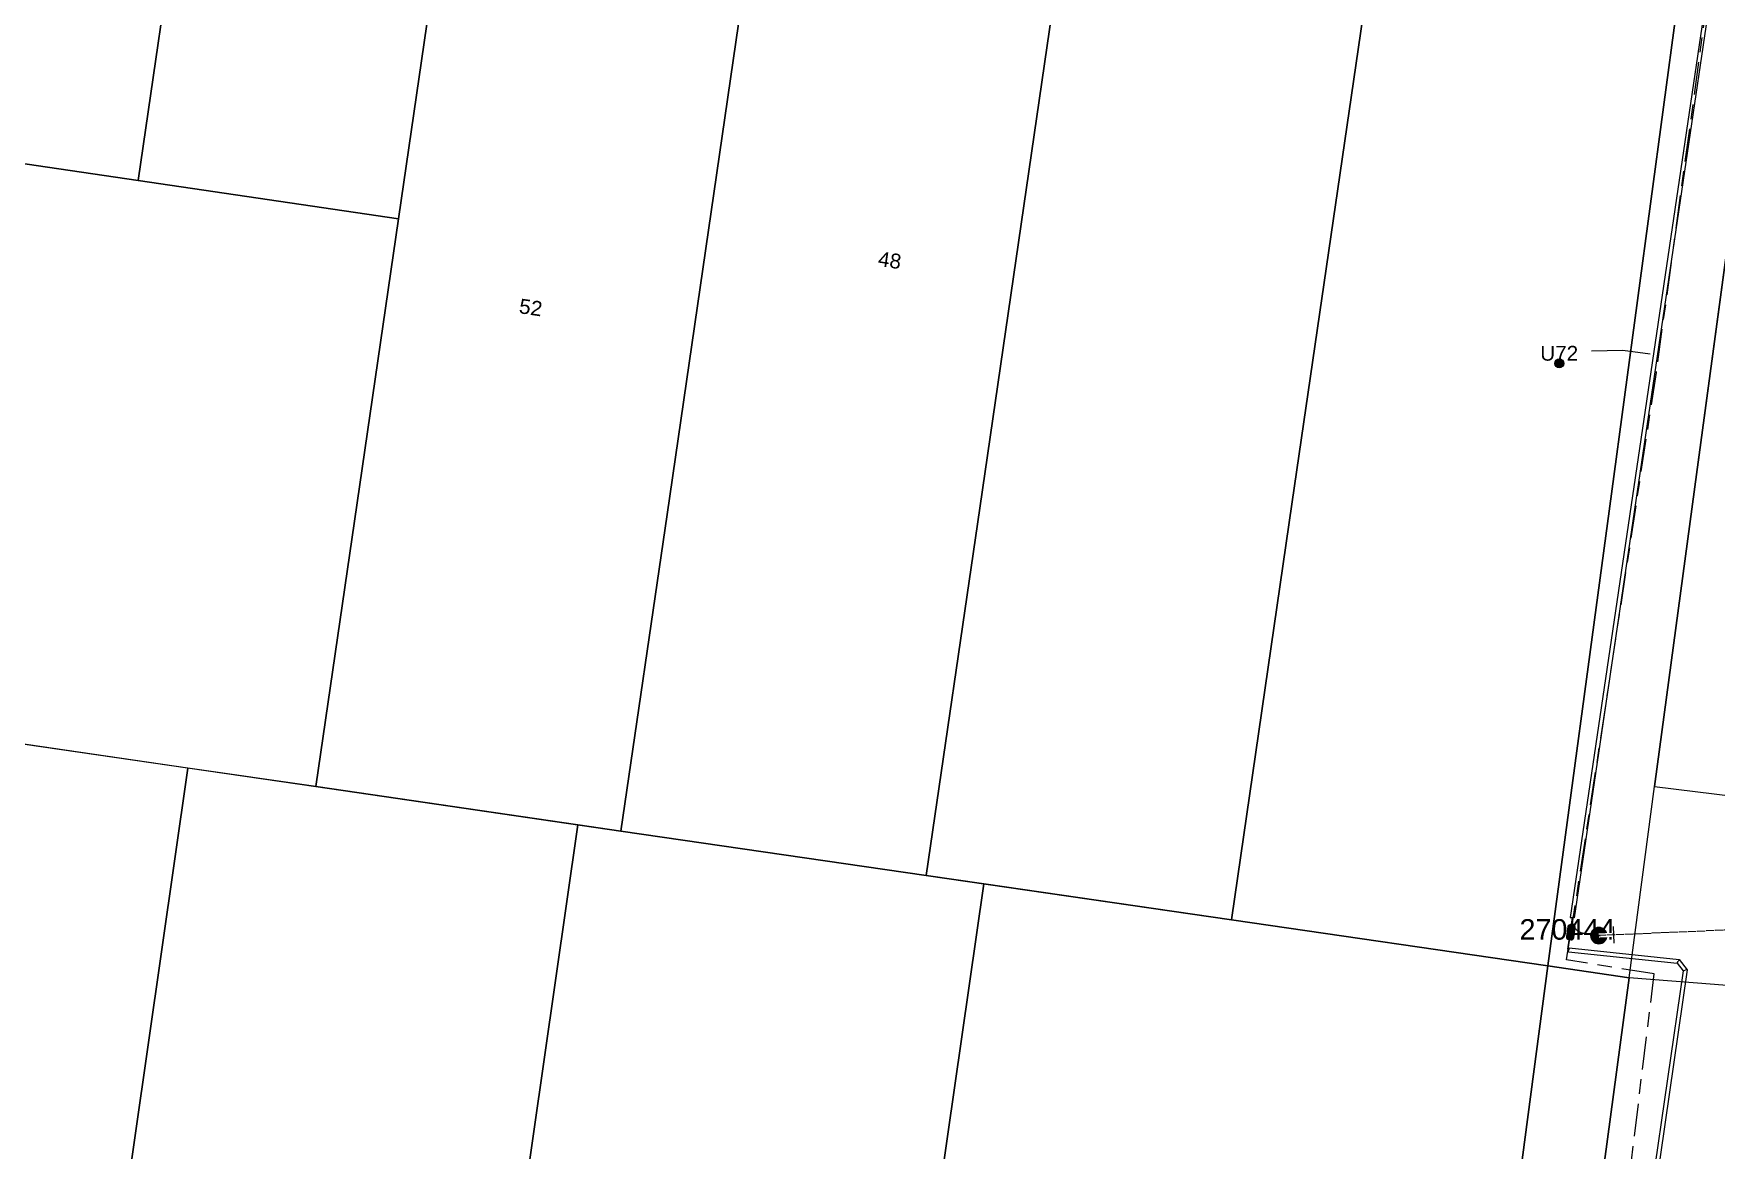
# Model space of a CAD drawing. Header units: metres. Extents: x 303290 to 305422, y 6242588 to 6244350.
# Drawn here: x 304768 to 304972.7, y 6242862.1 to 6242998 of the extents above; entities that cross this region are included whole.
import ezdxf
from ezdxf.enums import TextEntityAlignment as Align

# ---------------------------------------------------------------- set-up
doc = ezdxf.new("R2010")
doc.units = ezdxf.units.M
doc.linetypes.add('Cable Exist OH', pattern=[1, 1, 0])
doc.linetypes.add('Cable Exist UG', pattern=[8.2, 4, -1.2, 1.8, -1.2])
doc.layers.get('0').update_dxf_attribs({"color": 6})
for name, color, linetype in [('Cadastre Buildings_SP_EXT', 9, 'Continuous'), ('Cadastre Land Parcels_SP_EXT', 9, 'Continuous'), ('Cadastre Roads_SP_EXT', 9, 'Continuous'), ('Duct_SP_EXT', 7, 'Continuous'), ('Equip_HV_EXT', 7, 'Continuous'), ('Mains_HV_EXT', 7, 'Continuous'), ('SupportsOH_SP_TR_HV_LV_SL_EXT', 7, 'Continuous'), ('Trench_SP_EXT', 7, 'Continuous')]:
    doc.layers.add(name, color=color, linetype=linetype)
doc.styles.add('POLE_LABEL', font='arial.ttf')
doc.styles.get("Standard").update_dxf_attribs({"font": 'arial.ttf'})

# ---------------------------------------------------------------- blocks, each defined once
blk = doc.blocks.new('POLE_EXT')
blk.add_hatch(color=256).paths.add_polyline_path([(-1, 0, 1), (1, 0, 1)])
blk.add_lwpolyline([(-1, 0, 1), (1, 0, 1)], format="xyb", close=True)
for tag, height, flags, p in [('pNumber', 2.5, 8, (-17.84, 2.07)), ('OWNED_BY', 0.2, 9, (1.35, -0.4)), ('SPECIAL_USE', 0.2, 9, (1.35, -0.8)), ('STATE', 0.2, 9, (1.35, -1)), ('cLV', 0.2, 9, (1.35, -1.4)), ('hDepth', 0.2, 9, (1.35, -1.6)), ('hDia', 0.2, 9, (1.35, -1.8)), ('cHV', 0.2, 9, (1.35, -2)), ('PARENT', 0.2, 9, (1.35, -0.6)), ('USAGE', 0.2, 9, (1.35, -1.2)), ('cLinedev', 0.2, 9, (1.35, -3.4)), ('pExisting', 0.2, 9, (1.35, -3.8)), ('LBRACKET', 0.2, 9, (1.35, -2.2)), ('LExisting', 0.2, 9, (1.35, -2.4)), ('LANTNUMBER', 0.2, 9, (1.35, -2.6)), ('LOther', 0.2, 9, (1.35, -2.8)), ('LRemove', 0.2, 9, (1.35, -3)), ('LEGEND', 0.2, 9, (1.35, -3.2)), ('LOCATION', 0.2, 9, (1.35, -3.6)), ('PFNUMBER', 0.2, 9, (1.35, -4)), ('pFooting', 0.2, 9, (1.35, -4.4)), ('pNew', 0.2, 9, (1.35, -4.6)), ('pRelocate', 0.2, 9, (1.35, -5)), ('pRemove', 0.2, 9, (1.35, -5.2)), ('pReplace', 0.2, 9, (1.35, -5.4)), ('pStay', 0.2, 9, (1.35, -5.6)), ('pType', 0.2, 9, (1.35, -5.8)), ('cspan', 0.2, 9, (1.35, -6)), ('STREETNAME', 0.2, 9, (1.35, -6.2)), ('NEWPFNUMBER', 0.2, 9, (1.35, -4.2)), ('SUBURB', 0.2, 9, (1.35, -6.4)), ('OPERATED_BY', 0.2, 9, (1.36, -7.01)), ('NOTES', 0.2, 9, (1.35, -6.6)), ('MAINTAINED_BY', 0.2, 9, (1.36, -6.81))]:
    blk.add_attdef(tag, text='', height=height, dxfattribs=dict(flags=flags)).set_placement(p, align=Align.MIDDLE_LEFT)
at = {"style": 'POLE_LABEL'}
for tag, height, flags, p in [('ASSET_NUM', 2.5, 8, (2, 2)), ('STRUCTURE_PLANT_NUMBER', 0.2, 9, (1.35, 0.03)), ('STREET_CODE', 0.2, 9, (1.35, -0.2))]:
    blk.add_attdef(tag, text='', height=height, dxfattribs=dict(at, flags=flags)).set_placement(p, align=Align.MIDDLE_LEFT)
at = {"flags": 1}
blk.add_attdef('Z', (1.35, -7.33), '', height=0.2, dxfattribs=at)
blk = doc.blocks.new('HV_STJ_EXT')
h = blk.add_hatch(color=256)
edge = h.paths.add_edge_path()
edge.add_ellipse((-0.59, 0.13), major_axis=(0.226, 0.226), ratio=1, start_angle=45, end_angle=135)
edge.add_line((-0.91, 0.13), (-0.91, -0.13))
edge.add_ellipse((-0.59, -0.13), major_axis=(0.226, 0.226), ratio=1, start_angle=135, end_angle=225)
edge.add_line((-0.59, -0.45), (0.59, -0.45))
edge.add_ellipse((0.59, -0.13), major_axis=(-0.226, 0.226), ratio=1, start_angle=135, end_angle=225)
edge.add_line((0.91, -0.13), (0.91, 0.13))
edge.add_ellipse((0.59, 0.13), major_axis=(-0.226, 0.226), ratio=1, start_angle=225, end_angle=315)
edge.add_line((0.59, 0.45), (-0.59, 0.45))
blk.add_lwpolyline([(-0.91, 0.13), (-0.91, -0.13, 0.414214), (-0.59, -0.45), (0.59, -0.45, 0.414214), (0.91, -0.13), (0.91, 0.13, 0.414214), (0.59, 0.45), (-0.59, 0.45, 0.414214)], format="xyb", close=True)
for tag, flags, p in [('ORIENTATION', 9, (1.5, 0)), ('Z', 1, (1.5, -0.8)), ('USAGE', 9, (1.5, -0.2)), ('LEGEND', 9, (1.5, -0.4)), ('NOTES', 9, (1.5, -0.6))]:
    blk.add_attdef(tag, text='', height=0.2, dxfattribs=dict(flags=flags)).set_placement(p, align=Align.MIDDLE_LEFT)
blk = doc.blocks.new('End Shackle_EXT')
at = {"flags": 9}
for tag, p in [('USAGE', (0, -1.4)), ('NOTES', (0, -1.6))]:
    blk.add_attdef(tag, text='', height=0.2, dxfattribs=at).set_placement(p, align=Align.MIDDLE_LEFT)
blk.add_wipeout([(0, 0.25), (1.81, 0.25), (1.82, -0.25), (0, -0.25)])
blk.add_line((1.81, -1), (1.81, 1))
at = {"flags": 1}
blk.add_attdef('Z', (0, 0), '', height=0.2, dxfattribs=at)
at = {"flags": 9}
for tag, p in [('CONNECTOR_TYPE', (0, 0)), ('CONSTRUCTED_VOLTAGE', (0, -0.2)), ('OPERATING_VOLTAGE', (0, -0.6)), ('ORIENTATION', (0, -0.8)), ('OWNED_BY', (0, -1)), ('STATE', (0, -1.2)), ('NO_PHASES', (0, -0.4))]:
    blk.add_attdef(tag, text='', height=0.2, dxfattribs=at).set_placement(p, align=Align.MIDDLE_LEFT)
blk = doc.blocks.new('CABLE_LARGE_EXT')
h = blk.add_hatch(color=256)
edge = h.paths.add_edge_path()
edge.add_arc((0, 0.55), 0.55, 0, 360)
blk.add_circle((0, 0.55), 0.55)
at = {"flags": 1}
blk.add_attdef('Z', (0, 0), '', height=0.2, dxfattribs=at)
at = {"flags": 9}
for tag, p in [('COND_CODE', (0, 0)), ('STATE', (0, -0.4)), ('XSECT_SIZE', (0, -0.6)), ('FB_REFERENCE', (0, -0.2)), ('NOTES', (0, -0.8))]:
    blk.add_attdef(tag, text='', height=0.2, dxfattribs=at).set_placement(p, align=Align.MIDDLE_LEFT)

msp = doc.modelspace()

# ---------------------------------------------------------------- linework, layer by layer
at = {"layer": 'Cadastre Buildings_SP_EXT', "linetype": 'Continuous'}
msp.add_lwpolyline([(304931.67, 6243013.35), (304921.14, 6242941.02), (304913.73, 6242890.14), (304952.23, 6242884.53), (304959.96, 6242942), (304971.04, 6243024.38)], dxfattribs=at)
at = {"layer": 'Cadastre Land Parcels_SP_EXT', "linetype": 'Continuous'}
for points in [[(304791.04, 6243050.91), (304741.95, 6243058.15), (304731.63, 6242987.32), (304780.74, 6242980.11), (304791.04, 6243050.91)], [(304812.41, 6242975.46), (304822.72, 6243046.25), (304791.04, 6243050.91), (304780.74, 6242980.11), (304812.41, 6242975.46)], [(304859.82, 6243040.78), (304822.72, 6243046.25), (304812.41, 6242975.46), (304807.05, 6242938.65), (304802.35, 6242906.36), (304839.47, 6242900.95), (304845.08, 6242939.45), (304859.82, 6243040.78)], [(304893.62, 6243035.86), (304859.82, 6243040.78), (304845.08, 6242939.45), (304839.47, 6242900.95), (304876.6, 6242895.54), (304883.11, 6242940.25), (304896.95, 6243035.3), (304893.62, 6243035.86)], [(304959.96, 6242942), (304952.23, 6242884.53), (304962.13, 6242883.09), (304965.22, 6242906.36), (304970.13, 6242942.82), (304980.93, 6243022.93), (304971.04, 6243024.38), (304959.96, 6242942)], [(304731.63, 6242987.32), (304671.93, 6242996.09), (304661.22, 6242935.42), (304659.76, 6242927.12), (304661.2, 6242926.91), (304676.26, 6242924.71), (304721.99, 6242918.06), (304802.35, 6242906.36), (304807.05, 6242938.65), (304812.41, 6242975.46), (304780.74, 6242980.11), (304731.63, 6242987.32)], [(304786.79, 6242908.62), (304739.37, 6242915.53), (304730.31, 6242852.38), (304721.65, 6242792.08), (304769.09, 6242785.26), (304786.79, 6242908.62)], [(304834.22, 6242901.72), (304802.35, 6242906.36), (304786.79, 6242908.62), (304769.09, 6242785.26), (304816.52, 6242778.45), (304834.22, 6242901.72)], [(304952.76, 6242813.32), (304962.13, 6242883.09), (304952.23, 6242884.53), (304934.69, 6242751.78), (304945.91, 6242750.18), (304952.76, 6242813.32)]]:
    msp.add_lwpolyline(points, close=True, dxfattribs=at)
for points in [[(304896.95, 6243035.3), (304883.11, 6242940.25), (304876.6, 6242895.54), (304913.73, 6242890.14), (304921.14, 6242941.02), (304931.67, 6243013.35)], [(304870.33, 6242801.99), (304883.62, 6242894.52), (304876.6, 6242895.54), (304839.47, 6242900.95), (304834.22, 6242901.72), (304816.52, 6242778.45)], [(304934.69, 6242751.78), (304952.23, 6242884.53), (304952.23, 6242884.53), (304913.73, 6242890.14), (304883.62, 6242894.52), (304870.33, 6242801.99)]]:
    msp.add_lwpolyline(points, dxfattribs=at)
at = {"layer": 'Cadastre Roads_SP_EXT', "linetype": 'Continuous'}
for points in [[(304990.1, 6242924.84), (304992.78, 6242944.47), (304995.25, 6242962.59), (304997.56, 6242979.5), (305000.24, 6242999.13), (305004.73, 6243017), (304991.56, 6243020.28), (304980.93, 6243022.92), (304970.13, 6242942.82), (304965.22, 6242906.36), (304975.1, 6242905.17), (304987.22, 6242903.7), (304990.1, 6242924.84)], [(304945.17, 6242609.35), (304958.81, 6242700.39), (304961.12, 6242715.76), (304963.42, 6242731.14), (304965.73, 6242746.51), (304965.86, 6242747.35), (304967.85, 6242761.91), (304969.95, 6242777.31), (304972.01, 6242792.41), (304974.12, 6242807.82), (304976.18, 6242822.92), (304978.29, 6242838.32), (304980.85, 6242857.05), (304984.17, 6242881.35), (304972.53, 6242882.27), (304962.13, 6242883.09), (304952.76, 6242813.32), (304945.91, 6242750.18), (304940.2, 6242712.18), (304934.26, 6242672.61), (304922.34, 6242593.34), (304932.09, 6242590.82), (304942.01, 6242588.24), (304945.17, 6242609.35)]]:
    msp.add_lwpolyline(points, close=True, dxfattribs=at)
at = {"layer": 'Duct_SP_EXT'}
for p, q in [((304974.7, 6243024.05), (304954.97, 6242890.45)), ((304975.17, 6243023.98), (304955.45, 6242890.38)), ((304954.97, 6242890.45), (304955.21, 6242890.42)), ((304955.45, 6242890.38), (304955.21, 6242890.42)), ((304954.76, 6242886.27), (304954.79, 6242886.51)), ((304954.81, 6242886.75), (304954.79, 6242886.51)), ((304967.98, 6242884.86), (304968.11, 6242885.09)), ((304967.98, 6242884.86), (304968.69, 6242883.94)), ((304968.23, 6242885.31), (304968.11, 6242885.09)), ((304968.23, 6242885.31), (304969.19, 6242884.07)), ((304968.69, 6242883.94), (304957.5, 6242806.36)), ((304969.19, 6242884.07), (304957.98, 6242806.29)), ((304968.69, 6242883.94), (304968.94, 6242884.01)), ((304969.19, 6242884.07), (304968.94, 6242884.01))]:
    msp.add_line(p, q, dxfattribs=at)
at = {"layer": 'Duct_SP_EXT', "linetype": 'Continuous'}
msp.add_lwpolyline([(304957.53, 6242959.39), (304961.36, 6242959.47), (304964.68, 6242959.02)], dxfattribs=at)
at = {"layer": 'Trench_SP_EXT', "linetype": 'Cable Exist UG'}
msp.add_lwpolyline([(304955.21, 6242890.42), (304954.64, 6242886.58)], dxfattribs=at)
msp.add_lwpolyline([(304955.21, 6242890.42, 0.41429), (304956.65, 6242888.49)], format="xyb", dxfattribs=at)

# ---------------------------------------------------------------- block references
at = {"layer": 'Duct_SP_EXT'}
msp.add_blockref('CABLE_LARGE_EXT', (304953.62, 6242957.3), dxfattribs=at)
at = {"layer": 'Equip_HV_EXT', "rotation": 81.34611322859973}
msp.add_blockref('HV_STJ_EXT', (304955.04, 6242888.64), dxfattribs=at)
at = {"layer": 'SupportsOH_SP_TR_HV_LV_SL_EXT'}
ref = msp.add_blockref('POLE_EXT', (304958.44, 6242888.23), dxfattribs=at)
ref.add_attrib('ASSET_NUM', '270444', dxfattribs={"layer": '0', "height": 2.5, "style": 'POLE_LABEL'}).set_placement((304960.44, 6242888.98), align=Align.MIDDLE_RIGHT)

# ---------------------------------------------------------------- texts
at = {"layer": 'Cadastre Land Parcels_SP_EXT'}
for s, p in [('48', (304870.66, 6242969.73)), ('52', (304826.98, 6242963.98))]:
    msp.add_text(s, height=1.8, rotation=351.56, dxfattribs=at).set_placement(p)
at = {"layer": 'Duct_SP_EXT'}
msp.add_text('U72', height=1.8, dxfattribs=at).set_placement((304951.31, 6242958.19))

# ---------------------------------------------------------------- next in the draw order: block references
at = {"layer": 'Mains_HV_EXT', "rotation": 2.468157908544883}
msp.add_blockref('End Shackle_EXT', (304958.44, 6242888.24), dxfattribs=at)

# ---------------------------------------------------------------- next in the draw order: linework, layer by layer
at = {"layer": 'Duct_SP_EXT'}
for p, q in [((304954.81, 6242886.75), (304968.23, 6242885.31)), ((304954.76, 6242886.27), (304967.98, 6242884.86))]:
    msp.add_line(p, q, dxfattribs=at)
at = {"layer": 'Mains_HV_EXT', "linetype": 'Cable Exist UG'}
for points in [[(304928.59, 6243007.68), (304930.32, 6243007.69), (304934.19, 6243010.54), (304936.12, 6243014.89), (304939.9, 6243014.49), (304944.08, 6243015.19), (304947.33, 6243016.47), (304950.49, 6243019.05), (304952.61, 6243021.8), (304954.17, 6243025.27), (304955.42, 6243030.05), (304975.02, 6243027.02), (304965.4, 6242956.75), (304965.4, 6242956.75), (304955.04, 6242888.68)], [(304853.51, 6242727.38), (304848.23, 6242692.3), (304850.54, 6242691.85), (304850.54, 6242691.85), (304938.26, 6242678.84), (304938.26, 6242678.84), (304943.17, 6242711.74), (304948.86, 6242749.85), (304965.17, 6242883.56), (304954.51, 6242885.28), (304955, 6242888.41)]]:
    msp.add_lwpolyline(points, dxfattribs=at)
at = {"layer": 'Mains_HV_EXT', "linetype": 'Cable Exist OH'}
msp.add_lwpolyline([(304981.28, 6242889.21), (304958.44, 6242888.23)], dxfattribs=at)
at = {"layer": 'Trench_SP_EXT', "linetype": 'Cable Exist UG'}
msp.add_lwpolyline([(304956.65, 6242888.49), (304958.6, 6242888.2)], dxfattribs=at)

doc.saveas('drawing.dxf')
